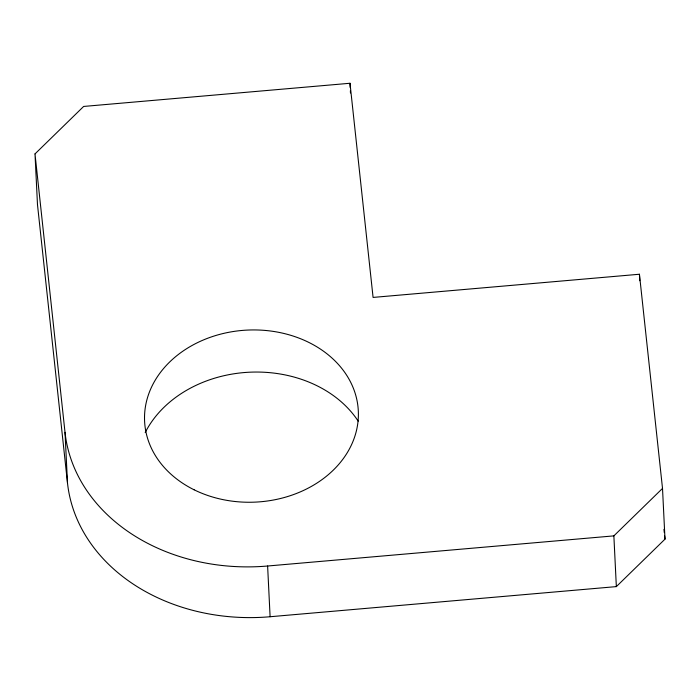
<?xml version="1.0" encoding="UTF-8"?>
<svg xmlns="http://www.w3.org/2000/svg" width="700" height="700" viewBox="0 0 700 700"><rect width="100%" height="100%" fill="white"/><g stroke="black" fill="none" stroke-linecap="round" stroke-linejoin="round"><path stroke-width="1.05" d="M35 153.912L83.65 106.444L350 83.265L373.082 297.421L639.433 274.243L662.515 488.407L665 539.14L616.35 586.609L270.104 616.735A187.224 150.692 -2.8 0 1 67.498 483.052L37.485 204.636L35 153.912L65.013 432.32L67.498 483.052M65.013 432.32A187.224 150.692 -2.8 0 0 267.619 566.011L613.865 535.876L662.515 488.407M663.941 529.349L664.3 532.613M664.65 535.876L665 539.14M639.433 274.243L639.747 280.717M613.865 535.876L616.35 586.609M350 83.265L350.21 87.579M350.368 90.816L350.473 92.978M267.619 566.011L270.104 616.735M145.189 432.565A117.679 94.719 -2.8 0 1 248.64 372.251A117.679 94.719 -2.8 0 1 358.207 421.164M194.119 489.799A106.986 86.109 -2.8 0 0 358.295 417.909A106.986 86.109 -2.8 0 0 201.959 340.585A106.986 86.109 -2.8 0 0 194.119 489.799"/></g></svg>
